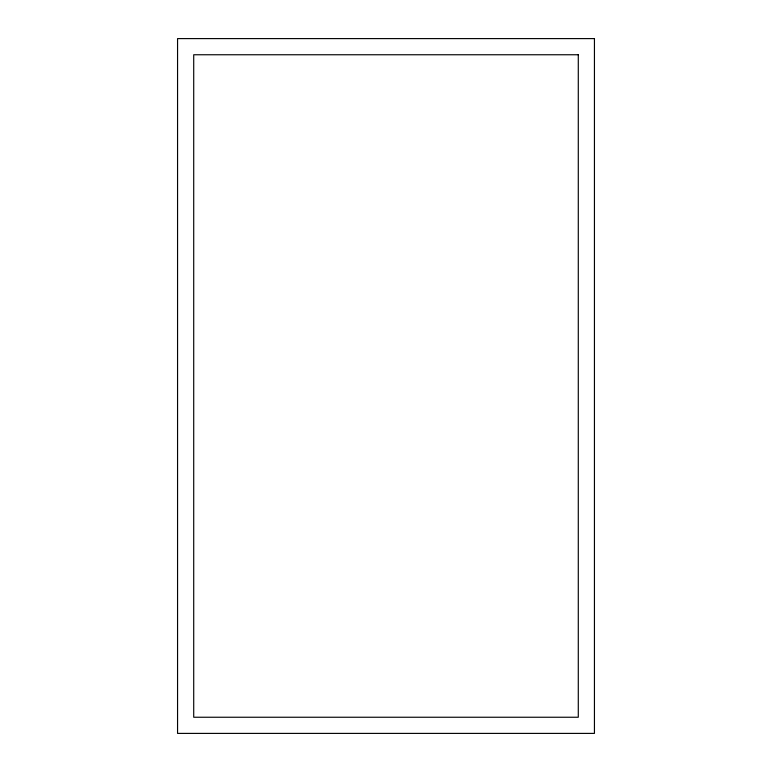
<?xml version="1.0" encoding="UTF-8"?>
<svg xmlns="http://www.w3.org/2000/svg" width="772" height="772" viewBox="0 0 772 772"><rect width="100%" height="100%" fill="white"/><g stroke="black" fill="none" stroke-linecap="round" stroke-linejoin="round"><path stroke-width="1.16" d="M594.44 38.6L177.56 38.6L177.56 733.4L594.44 733.4L594.44 38.6M578.286 54.754L193.714 54.754L193.714 717.246L578.286 717.246L578.286 54.754"/></g></svg>
